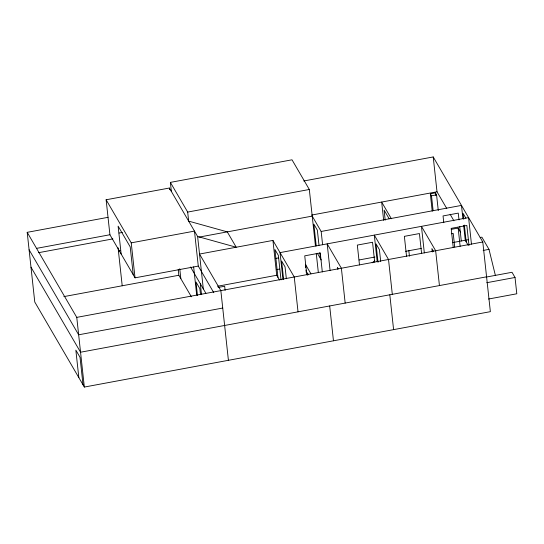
<?xml version="1.0" encoding="UTF-8"?>
<svg xmlns="http://www.w3.org/2000/svg" width="544" height="544" viewBox="0 0 544 544"><rect width="100%" height="100%" fill="white"/><g stroke="black" fill="none" stroke-linecap="round" stroke-linejoin="round"><path stroke-width="0.82" d="M372.144 262.82L374.796 260.705M171.36 191.447L170.381 182.39L292.019 159.807L309.318 189.482L315.459 245.97M213.778 292.686L198.281 266.091L135.034 277.834L109.922 234.75L106.121 199.77L169.368 188.027L197.615 236.49L203.306 288.891M303.77 180.982L433.221 156.944L482.793 241.985L490.362 311.664L84.34 387.056L34.768 302.015L27.2 232.336L108.032 217.328M170.381 182.39L187.68 212.072L309.318 189.482M36.591 248.363L109.922 234.75M119.075 233.05L122.407 232.431M38.658 252.674L112.866 238.891M106.121 199.77L131.233 242.848L194.48 231.105L198.281 266.091M118.429 250.94L120.095 250.628M311.692 215.05L437.009 191.78L446.733 208.474M432.228 211.208L430.331 193.786L435.404 192.848L436.574 194.847L438.287 210.61M198.914 237.143L312.215 216.104L321.164 231.465L322.606 244.739M430.331 193.786L431.501 195.792L436.574 194.847M298.03 311.834L294.25 276.991L272.932 240.421L199.526 254.048L220.844 290.625L228.412 360.305M321.164 231.465L461.475 205.414L462.917 218.681M63.845 296.616L178.847 275.264L191.386 296.786M275.298 258.502L278.623 257.883M451.547 229.289L458.15 228.058L460.659 232.363M451.581 233.77L453.227 233.464L454.696 246.949M277.032 269.532L279.528 269.069M217.491 286.26L276.712 275.264L279.48 280.004M359.101 259.964L374.932 257.026M405.566 251.335L421.274 248.418M452.486 242.624L465.256 240.251L468.166 245.249M466.092 240.094L468.581 239.632M480.23 237.47L481.889 237.164L488.995 249.356L495.373 275.373M218.171 287.429L224.672 286.226L225.121 290.34M27.2 232.336L76.765 317.376L482.793 241.985M483.174 250.437L488.995 249.356M222.734 308.047L78.662 334.798L29.09 249.757M486.574 276.821L80.553 352.22L30.988 267.179M486.227 277.073L512.006 272.286L515.025 277.467L516.8 293.78L488.526 299.03M486.751 282.717L515.025 277.467M197.615 236.49L236.225 247.234L227.276 231.873L188.666 221.129L187.68 212.072M465.875 218.185L463.094 213.404L463.726 219.252M450.119 214.275L453.92 220.803M433.575 251.478L431.895 248.594L432.262 251.967M391.394 218.749L381.67 202.062L383.649 220.306M389.076 218.62L384.112 210.106L385.2 220.136M338.28 268.926L337.491 267.566L337.668 269.232M317.336 253.239L321.266 259.984M305.374 264.268L310.923 273.782M308.468 274.788L307.258 272.707L307.53 275.216M190.556 267.016L205.87 293.277M471.464 244.147L468.581 217.6L280.038 252.613L282.921 279.154M469.003 245.426L466.834 225.461L451.166 228.371L453.247 247.506M464.365 225.107L466.181 241.828M463.638 225.318L465.256 240.251M459 219.871L458.266 213.119L443.047 215.941L443.782 222.7M459.734 226.63L461.292 240.985M458.15 228.058L460.136 246.31M433.221 156.944L437.009 191.78M435.404 192.848L435.676 195.337M431.501 195.792L433.126 210.725M439.436 285.573L435.656 250.736L421.444 226.352L424.327 252.899M421.593 253.422L419.431 233.553L404.369 236.348L406.524 256.224M408.796 250.315L409.442 256.217M392.306 294.331L388.518 259.488L374.306 235.11L377.189 261.65M389.81 294.794L393.598 329.63M380.691 261.419L379.413 249.648L376.02 243.821L378.026 262.31M374.7 262.133L372.538 242.257L357.326 245.086L359.482 264.955M345.168 303.083L341.38 268.24L327.175 243.862L330.058 270.402M329.678 305.959L333.458 340.796M322.313 271.905L320.26 252.96L304.742 255.843L306.802 274.781M318.995 245.201L317.356 230.146L313.854 224.142L316.22 245.881M319.811 252.722L320.443 258.577M316.268 253.429L318.342 272.51M305.463 265.098L305.735 267.587M306.007 270.076L306.279 272.564M286.341 278.718L285.056 266.893L281.622 261.004L283.642 279.589M281.017 279.895L278.358 255.401L274.924 249.512L277.957 277.386M272.932 240.421L276.712 275.264M200.328 283.778L201.498 294.562M200.512 294.576L199.872 288.667L195.996 282.01L197.465 295.521M193.637 266.893L196.697 295.1M179.758 268.736L180.839 278.691M169.368 188.027L169.551 189.693M178.214 269.457L178.847 275.264M131.233 242.848L135.034 277.834M133.226 274.727L130.2 246.854L118.116 226.127L121.142 254M118.075 247.738L122.21 285.777M76.765 317.376L84.34 387.056M83.021 384.805L80.036 357.292L75.847 350.112L78.839 377.618"/></g></svg>
